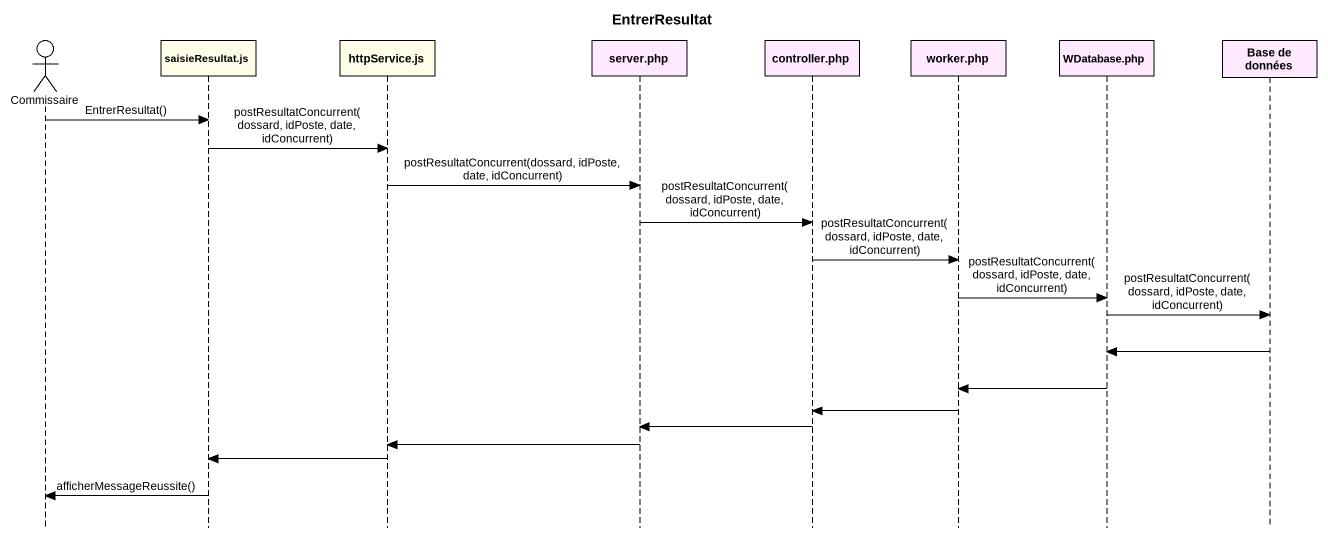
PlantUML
@startuml
title EntrerResultat
hide footbox
actor Commissaire
participant "saisieResultat.js" as saisieResultat_js #FFFFE9
participant "httpService.js" as httpService_js #FFFFE9
participant "server.php" as server_php #FFE9FF
participant "controller.php" as controller_php #FFE9FF
participant "worker.php" as worker_php #FFE9FF
participant "WDatabase.php" as WDatabase_php #FFE9FF
participant "Base de données" as Base_de_données #FFE9FF

Commissaire -> saisieResultat_js : EntrerResultat()
saisieResultat_js -> httpService_js : postResultatConcurrent(dossard, idPoste, date, idConcurrent)
httpService_js -> server_php : postResultatConcurrent(dossard, idPoste, date, idConcurrent)
server_php -> controller_php : postResultatConcurrent(dossard, idPoste, date, idConcurrent)
controller_php -> worker_php : postResultatConcurrent(dossard, idPoste, date, idConcurrent)
worker_php -> WDatabase_php : postResultatConcurrent(dossard, idPoste, date, idConcurrent)
WDatabase_php -> Base_de_données : postResultatConcurrent(dossard, idPoste, date, idConcurrent)
Base_de_données -> WDatabase_php
WDatabase_php -> worker_php
worker_php -> controller_php
controller_php -> server_php
server_php -> httpService_js
httpService_js -> saisieResultat_js
saisieResultat_js -> Commissaire : afficherMessageReussite()
@enduml
